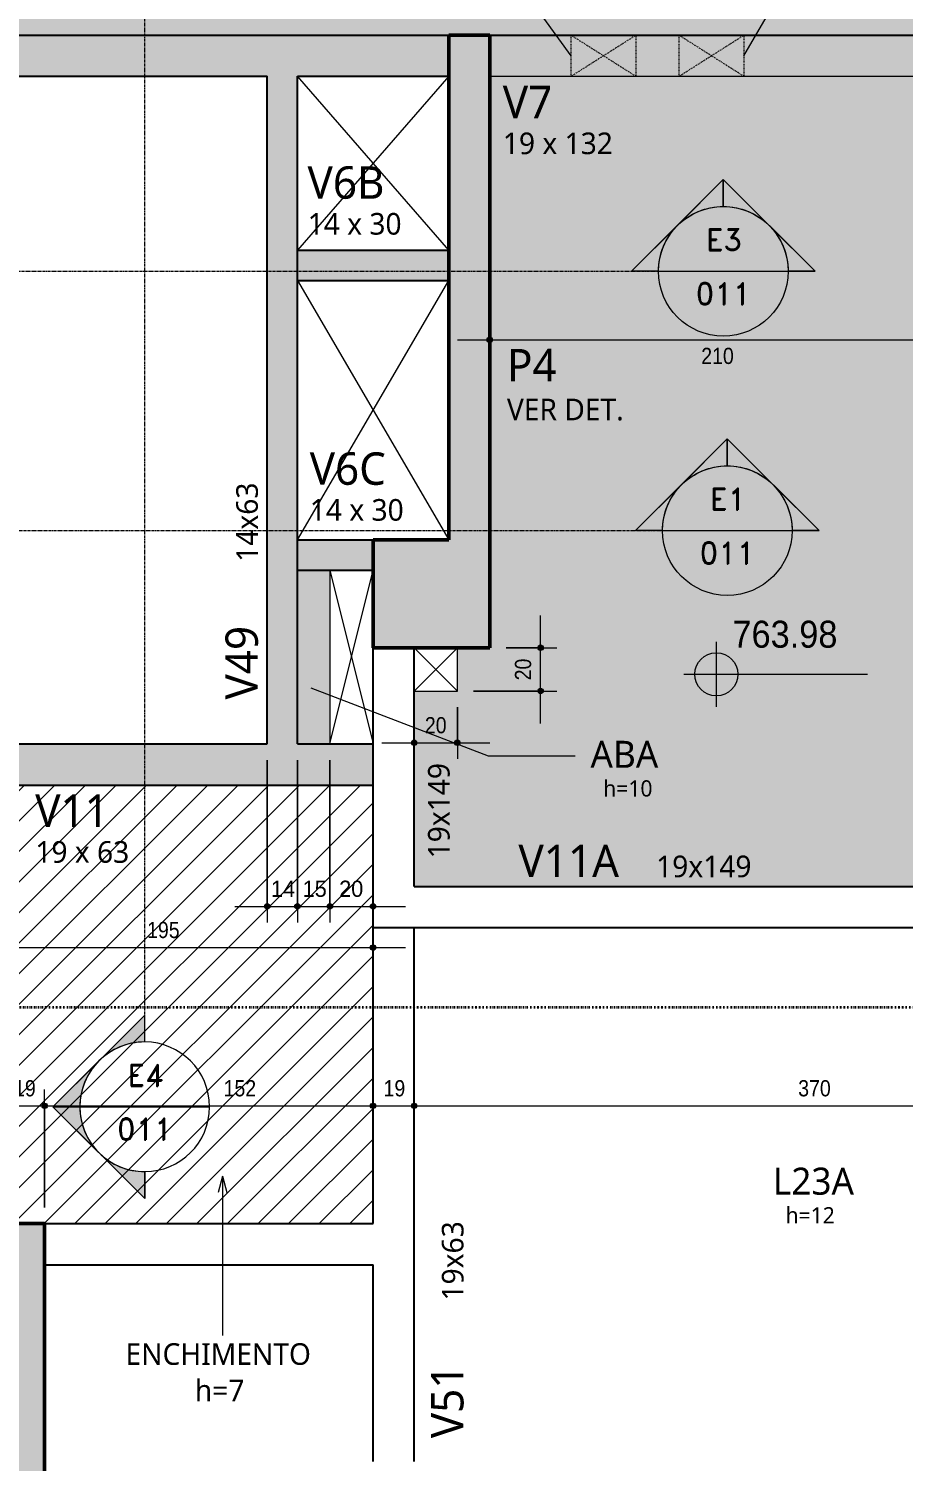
# Model space of a CAD drawing. Header units: centimetres. Extents: x -2136 to 34701, y -1430 to 84208.
# Drawn here: x 117 to 521, y 14 to 677 of the extents above; entities that cross this region are included whole.
import ezdxf

# ---------------------------------------------------------------- set-up
doc = ezdxf.new("R2010")
doc.units = ezdxf.units.CM
for name, pattern in [('Aligning Line', [0.635, 0.3175, -0.3175]), ('Centro de 6 mm', [1.32, 0.6, -0.24, 0.24, -0.24]), ('Dash dot', [1.5875, 0.635, -0.47625, 0, -0.47625]), ('Traço', [0.635, 0.3175, -0.3175])]:
    doc.linetypes.add(name, pattern=pattern)
for name, color, linetype, lineweight in [('A-ANNO-DIMS', 7, 'Continuous', 9), ('A-ANNO-DIMS-50', 7, 'Continuous', 9), ('A-DETL', 7, 'Continuous', 18), ('A-DETL-GENF', 7, 'Continuous', 18), ('A-FLOR', 7, 'Continuous', 18), ('A-FLOR-IDEN', 7, 'Continuous', 9), ('A-GENM', 7, 'Continuous', 18), ('A-GENM-HDLN', 7, 'Traço', 18), ('A-GENM-IDEN', 7, 'Continuous', 9), ('G-ANNO-DIMS', 7, 'Continuous', 9), ('G-ANNO-SYMB', 7, 'Continuous', 9), ('G-ANNO-TEXT', 7, 'Continuous', 9), ('S-BEAM', 7, 'Continuous', 18), ('S-BEAM-IDEN', 7, 'Continuous', 9), ('S-COLS', 7, 'Continuous', 18), ('S-COLS-IDEN', 7, 'Continuous', 9), ('S-GRID', 7, 'Continuous', 9)]:
    doc.layers.add(name, color=color, linetype=linetype, lineweight=lineweight)
doc.styles.add('Fira Sans', font='FiraSans-Regular.ttf', dxfattribs={"width": 0.95, "height": 12.5})
doc.styles.add('Fira Sans_2', font='FiraSans-Regular.ttf', dxfattribs={"width": 0.9, "height": 7.5})
doc.styles.add('Fira Sans_3', font='FiraSans-Regular.ttf', dxfattribs={"height": 7.5})
doc.styles.add('Gadugi', font='gadugi.ttf', dxfattribs={"height": 15})
doc.styles.add('Gadugi_1', font='gadugi.ttf', dxfattribs={"height": 10})
doc.styles.add('Gadugi_2', font='gadugi.ttf', dxfattribs={"height": 0.2})
doc.styles.add('Gadugi_3', font='gadugi.ttf', dxfattribs={"height": 7.5})
doc.styles.add('Gadugi_4', font='gadugi.ttf', dxfattribs={"height": 12.5})
doc.styles.add('RomanD', font='romand__.ttf', dxfattribs={"height": 10})
doc.dimstyles.new('PED_R80_1_5mm_ACIMA_As_DIR__R00', dxfattribs={"dimscale": 30.48, "dimtxt": 10.229846, "dimasz": 0.328084, "dimexe": 0.246063, "dimexo": 0.246063, "dimgap": 0.049213, "dimtad": 1, "dimdec": 1, "dimrnd": 0.5, "dimdsep": 46, "dimtxsty": 'Fira Sans_3', "dimblk1": 'DOTSMALL', "dimblk2": 'DOTSMALL', "dimsah": 1, "dimcen": 0.09, "dimdle": 0.492126, "dimazin": 0, "dimtfac": 1, "dimtdec": 4, "dimtix": 1, "dimtmove": 0, "dimatfit": 3, "dimfxl": 1, "dimtvp": 1, "dimtolj": 1, "dimtzin": 0, "dimarcsym": 2})
doc.dimstyles.new('PED_R80_1_5mm_ACIMA_As_ESQ__R00_2', dxfattribs={"dimscale": 30.48, "dimtxt": 10.229846, "dimasz": 0.328084, "dimexe": 0.246063, "dimexo": 0.246063, "dimgap": 0.049213, "dimtad": 1, "dimdec": 1, "dimrnd": 0.5, "dimdsep": 46, "dimtxsty": 'Fira Sans_2', "dimblk1": 'DOTSMALL', "dimblk2": 'DOTSMALL', "dimsah": 1, "dimcen": 0.09, "dimdle": 0.492126, "dimazin": 0, "dimtfac": 1, "dimtdec": 4, "dimtix": 1, "dimtmove": 2, "dimatfit": 3, "dimfxl": 1, "dimtvp": 1, "dimtolj": 1, "dimtzin": 0, "dimarcsym": 2})
doc.dimstyles.new('PED_R80_1_5mm_ACIMA_As_ESQ__R00_3', dxfattribs={"dimscale": 30.48, "dimtxt": 10.229846, "dimasz": 0.328084, "dimexe": 0.246063, "dimexo": 0.246063, "dimgap": 0.049213, "dimtad": 1, "dimdec": 1, "dimrnd": 0.5, "dimdsep": 46, "dimtxsty": 'Fira Sans_2', "dimblk1": 'DOTSMALL', "dimblk2": 'DOTSMALL', "dimsah": 1, "dimcen": 0.09, "dimdle": 0.492126, "dimazin": 0, "dimtfac": 1, "dimtdec": 4, "dimtix": 1, "dimtmove": 0, "dimatfit": 3, "dimfxl": 1, "dimtvp": 1, "dimtolj": 1, "dimtzin": 0, "dimarcsym": 2})
doc.dimstyles.new('PED_R80_1_5mm_ACIMA_As_ESQ__R00_4', dxfattribs={"dimscale": 30.48, "dimtxt": 10.229846, "dimasz": 0.328084, "dimexe": 0.246063, "dimexo": 0.246063, "dimgap": 0.049213, "dimtad": 1, "dimdec": 1, "dimrnd": 0.5, "dimdsep": 46, "dimtxsty": 'Fira Sans_2', "dimblk1": 'DOTSMALL', "dimblk2": 'DOTSMALL', "dimsah": 1, "dimcen": 0.09, "dimdle": 0.492126, "dimazin": 0, "dimtfac": 1, "dimtdec": 4, "dimtix": 1, "dimtmove": 0, "dimatfit": 3, "dimfxl": 1, "dimtvp": 1, "dimtolj": 1, "dimtzin": 0, "dimarcsym": 2})

# ---------------------------------------------------------------- blocks, each defined once
blk = doc.blocks.new('PED_FURO_RETANGULAR_R04_2020 _INSTÂNCIA_ - FURO RET-3734944-PL K 100 - FORMA DO 5º PAVIMENTO')
at = {"layer": 'A-GENM-HDLN'}
for p, q in [((-15, -9.5), (-15, 9.5)), ((-14.99, 9.5), (14.99, -9.5)), ((-14.99, -9.5), (14.99, 9.5)), ((15, 9.5), (15, -9.5))]:
    blk.add_line(p, q, dxfattribs=at)
blk = doc.blocks.new('PED_TAG_PILAR_R03 - PILAR VER DET_-2523782-PL K 100 - FORMA DO 5º PAVIMENTO')
at = {"layer": 'S-COLS-IDEN', "insert": (0.115, -0.625), "char_height": 0.2, "width": 1.37089, "attachment_point": 1, "style": 'Gadugi_2'}
blk.add_mtext('VER DET.', dxfattribs=at)
blk = doc.blocks.new('Elevações de ponto - M_Cota de elevação - Alvo preenchido-10609-PL K 100 - FORMA DO 5º PAVIMENTO')
at = {"layer": 'G-ANNO-DIMS'}
h = blk.add_hatch(color=256, dxfattribs=at)
edge = h.paths.add_edge_path(flags=0)
edge.add_line((0, 0), (-0.2, 0))
edge.add_arc((0, 0), 0.2, 90, 180, ccw=False)
edge.add_line((0, 0.2), (0, 0))
h = blk.add_hatch(color=256, dxfattribs=at)
edge = h.paths.add_edge_path(flags=0)
edge.add_line((0, 0), (0.2, 0))
edge.add_arc((0, 0), 0.2, 270, 360, ccw=False)
edge.add_line((0, -0.2), (0, 0))
for p, q in [((0, -0.3), (0, 0.3)), ((-0.3, 0), (1.4, 0))]:
    blk.add_line(p, q, dxfattribs=at)
blk.add_circle((0, 0), 0.2, dxfattribs=at)
blk = doc.blocks.new('Corte - M_Cabeça do corte - Preenchida-2060824-PL K 100 - FORMA DO 5º PAVIMENTO')
at = {"layer": 'G-ANNO-SYMB'}
h = blk.add_hatch(color=256, dxfattribs=at)
edge = h.paths.add_edge_path(flags=0)
edge.add_line((-0.6, 0.849), (-0.6, 0.6))
edge.add_arc((-0.6, 0), 0.6, 90, 135)
edge.add_line((-1.024, 0.424), (-0.6, 0.849))
h = blk.add_hatch(color=256, dxfattribs=at)
edge = h.paths.add_edge_path(flags=0)
edge.add_line((-0.6, 0.849), (-0.176, 0.424))
edge.add_arc((-0.6, 0), 0.6, 45, 90)
edge.add_line((-0.6, 0.6), (-0.6, 0.849))
h = blk.add_hatch(color=256, dxfattribs=at)
edge = h.paths.add_edge_path(flags=0)
edge.add_line((-1.449, 0), (-1.024, 0.424))
edge.add_arc((-0.6, 0), 0.6, 135, 180)
edge.add_line((-1.2, 0), (-1.449, 0))
h = blk.add_hatch(color=256, dxfattribs=at)
edge = h.paths.add_edge_path(flags=0)
edge.add_line((0.249, 0), (0, 0))
edge.add_arc((-0.6, 0), 0.6, 360, 405)
edge.add_line((-0.176, 0.424), (0.249, 0))
for p, q in [((-0.6, 0.849), (-1.449, 0)), ((-0.6, 0.849), (-1.024, 0.424)), ((-0.6, 0.849), (0.249, 0)), ((-0.6, 0.6), (-0.6, 0.849)), ((-0.6, 0.849), (-0.6, 0.6)), ((-0.176, 0.424), (-0.6, 0.849)), ((-1.024, 0.424), (-1.449, 0)), ((0.249, 0), (-0.176, 0.424)), ((-1.449, 0), (-1.2, 0)), ((0, 0), (0.249, 0)), ((-1.2, 0), (-1.449, 0)), ((0, 0), (0.249, 0))]:
    blk.add_line(p, q, dxfattribs=at)
for start, end in [(360, 180), (90, 135), (45, 90), (135, 180), (360, 45), (180, 360)]:
    blk.add_arc((-0.6, 0), 0.6, start, end, dxfattribs=at)
blk = doc.blocks.new('DIMBLOCK371-PL K 100 - FORMA DO 5º PAVIMENTO')
at = {"layer": 'A-ANNO-DIMS-50', "true_color": 0x000032}
h = blk.add_hatch(color=178, dxfattribs=at)
edge = h.paths.add_edge_path(flags=0)
edge.add_arc((105, 178.28), 1.25, 0, 360)
h = blk.add_hatch(color=178, dxfattribs=at)
edge = h.paths.add_edge_path(flags=0)
edge.add_arc((124, 178.28), 1.25, 0, 360)
at = {"layer": 'A-ANNO-DIMS-50', "color": 178, "true_color": 0x000032}
for p, q in [((105, 131.25), (105, 185.78)), ((124, 131.25), (124, 185.78)), ((105, 178.28), (124, 178.28)), ((105, 178.28), (105, 131.25)), ((124, 178.28), (124, 131.25))]:
    blk.add_line(p, q, dxfattribs=at)
for centre in [(105, 178.28), (124, 178.28)]:
    blk.add_circle(centre, 1.25, dxfattribs=at)
at = {"layer": 'A-ANNO-DIMS-50', "color": 0, "insert": (109.84, 190.16), "char_height": 7.5, "width": 11.1741, "attachment_point": 1, "line_spacing_factor": 1.049215, "style": 'Fira Sans_2'}
blk.add_mtext('19', dxfattribs=at)
blk = doc.blocks.new('_DotSmall')
at = {"color": 0, "linetype": 'ByBlock', "const_width": 0.5}
blk.add_lwpolyline([(-0.0625, 0, 1), (0.0625, 0, 1)], format="xyb", close=True, dxfattribs=at)
blk = doc.blocks.new('DIMBLOCK372-PL K 100 - FORMA DO 5º PAVIMENTO')
at = {"layer": 'A-ANNO-DIMS-50', "true_color": 0x000032}
h = blk.add_hatch(color=178, dxfattribs=at)
edge = h.paths.add_edge_path(flags=0)
edge.add_arc((124, 178.28), 1.25, 0, 360)
h = blk.add_hatch(color=178, dxfattribs=at)
edge = h.paths.add_edge_path(flags=0)
edge.add_arc((276, 178.28), 1.25, 0, 360)
at = {"layer": 'A-ANNO-DIMS-50', "color": 178, "true_color": 0x000032}
for p, q in [((124, 131.25), (124, 185.78)), ((276, 172.55), (276, 185.78)), ((124, 178.28), (276, 178.28)), ((124, 178.28), (124, 131.25)), ((276, 178.28), (276, 172.55))]:
    blk.add_line(p, q, dxfattribs=at)
for centre in [(124, 178.28), (276, 178.28)]:
    blk.add_circle(centre, 1.25, dxfattribs=at)
at = {"layer": 'A-ANNO-DIMS-50', "color": 0, "insert": (206.81, 190.16), "char_height": 7.5, "width": 16.5251, "attachment_point": 1, "line_spacing_factor": 1.049215, "style": 'Fira Sans_2'}
blk.add_mtext('152', dxfattribs=at)
blk = doc.blocks.new('DIMBLOCK373-PL K 100 - FORMA DO 5º PAVIMENTO')
at = {"layer": 'A-ANNO-DIMS-50', "true_color": 0x000032}
h = blk.add_hatch(color=178, dxfattribs=at)
edge = h.paths.add_edge_path(flags=0)
edge.add_arc((276, 178.28), 1.25, 0, 360)
h = blk.add_hatch(color=178, dxfattribs=at)
edge = h.paths.add_edge_path(flags=0)
edge.add_arc((295, 178.28), 1.25, 0, 360)
at = {"layer": 'A-ANNO-DIMS-50', "color": 178, "true_color": 0x000032}
for p, q in [((276, 172.55), (276, 185.78)), ((295, 172.55), (295, 185.78)), ((276, 178.28), (295, 178.28)), ((276, 178.28), (276, 172.55)), ((295, 178.28), (295, 172.55))]:
    blk.add_line(p, q, dxfattribs=at)
for centre in [(276, 178.28), (295, 178.28)]:
    blk.add_circle(centre, 1.25, dxfattribs=at)
at = {"layer": 'A-ANNO-DIMS-50', "color": 0, "insert": (280.84, 190.16), "char_height": 7.5, "width": 11.1741, "attachment_point": 1, "line_spacing_factor": 1.049215, "style": 'Fira Sans_2'}
blk.add_mtext('19', dxfattribs=at)
blk = doc.blocks.new('DIMBLOCK374-PL K 100 - FORMA DO 5º PAVIMENTO')
at = {"layer": 'A-ANNO-DIMS-50', "true_color": 0x000032}
h = blk.add_hatch(color=178, dxfattribs=at)
edge = h.paths.add_edge_path(flags=0)
edge.add_arc((295, 178.28), 1.25, 0, 360)
h = blk.add_hatch(color=178, dxfattribs=at)
edge = h.paths.add_edge_path(flags=0)
edge.add_arc((665, 178.28), 1.25, 0, 360)
at = {"layer": 'A-ANNO-DIMS-50', "color": 178, "true_color": 0x000032}
for p, q in [((295, 172.55), (295, 185.78)), ((665, 172.55), (665, 185.78)), ((295, 178.28), (665, 178.28)), ((295, 178.28), (295, 172.55)), ((665, 178.28), (665, 172.55))]:
    blk.add_line(p, q, dxfattribs=at)
for centre in [(295, 178.28), (665, 178.28)]:
    blk.add_circle(centre, 1.25, dxfattribs=at)
at = {"layer": 'A-ANNO-DIMS-50', "color": 0, "insert": (472.72, 190.16), "char_height": 7.5, "width": 17.4694, "attachment_point": 1, "line_spacing_factor": 1.049215, "style": 'Fira Sans_2'}
blk.add_mtext('370', dxfattribs=at)
blk = doc.blocks.new('DIMBLOCK399-PL K 100 - FORMA DO 5º PAVIMENTO')
at = {"layer": 'A-ANNO-DIMS-50', "true_color": 0x000032}
h = blk.add_hatch(color=178, dxfattribs=at)
edge = h.paths.add_edge_path(flags=0)
edge.add_arc((330, 532.76), 1.25, 0, 360)
h = blk.add_hatch(color=178, dxfattribs=at)
edge = h.paths.add_edge_path(flags=0)
edge.add_arc((540, 532.76), 1.25, 0, 360)
at = {"layer": 'A-ANNO-DIMS-50', "color": 178, "true_color": 0x000032}
for p, q in [((540, 586.25), (540, 525.26)), ((540, 532.76), (540, 586.25)), ((330, 527.02), (330, 540.26)), ((315, 532.76), (540, 532.76)), ((330, 532.76), (330, 527.02))]:
    blk.add_line(p, q, dxfattribs=at)
for centre in [(330, 532.76), (540, 532.76)]:
    blk.add_circle(centre, 1.25, dxfattribs=at)
at = {"layer": 'A-ANNO-DIMS-50', "color": 0, "insert": (427.85, 529.09), "char_height": 7.5, "width": 17.1547, "attachment_point": 1, "line_spacing_factor": 1.049215, "style": 'Fira Sans_2'}
blk.add_mtext('210', dxfattribs=at)
blk = doc.blocks.new('DIMBLOCK491-PL K 100 - FORMA DO 5º PAVIMENTO')
at = {"layer": 'A-ANNO-DIMS-50', "true_color": 0x000032}
h = blk.add_hatch(color=178, dxfattribs=at)
edge = h.paths.add_edge_path(flags=0)
edge.add_arc((353.5, 390.25), 1.25, 0, 360)
h = blk.add_hatch(color=178, dxfattribs=at)
edge = h.paths.add_edge_path(flags=0)
edge.add_arc((353.5, 370.23), 1.25, 0, 360)
at = {"layer": 'A-ANNO-DIMS-50', "color": 178, "true_color": 0x000032}
for p, q in [((353.5, 355.23), (353.5, 405.25)), ((337.5, 390.25), (361, 390.25)), ((353.5, 390.25), (337.5, 390.25)), ((322.49, 370.23), (361, 370.23)), ((353.5, 370.23), (322.49, 370.23))]:
    blk.add_line(p, q, dxfattribs=at)
for centre in [(353.5, 390.25), (353.5, 370.23)]:
    blk.add_circle(centre, 1.25, dxfattribs=at)
at = {"layer": 'A-ANNO-DIMS-50', "color": 0, "insert": (341.62, 375.19), "char_height": 7.5, "width": 12.1184, "attachment_point": 1, "rotation": 90, "line_spacing_factor": 1.049215, "style": 'Fira Sans_2'}
blk.add_mtext('20', dxfattribs=at)
blk = doc.blocks.new('DIMBLOCK492-PL K 100 - FORMA DO 5º PAVIMENTO')
at = {"layer": 'A-ANNO-DIMS-50', "true_color": 0x000032}
h = blk.add_hatch(color=178, dxfattribs=at)
edge = h.paths.add_edge_path(flags=0)
edge.add_arc((295, 346.29), 1.25, 0, 360)
h = blk.add_hatch(color=178, dxfattribs=at)
edge = h.paths.add_edge_path(flags=0)
edge.add_arc((314.99, 346.29), 1.25, 0, 360)
at = {"layer": 'A-ANNO-DIMS-50', "color": 178, "true_color": 0x000032}
for p, q in [((314.99, 362.73), (314.99, 338.79)), ((314.99, 346.29), (314.99, 362.73)), ((295, 340.56), (295, 353.79)), ((280, 346.29), (329.99, 346.29)), ((295, 346.29), (295, 340.56))]:
    blk.add_line(p, q, dxfattribs=at)
for centre in [(295, 346.29), (314.99, 346.29)]:
    blk.add_circle(centre, 1.25, dxfattribs=at)
at = {"layer": 'A-ANNO-DIMS-50', "color": 0, "insert": (299.95, 358.18), "char_height": 7.5, "width": 12.1184, "attachment_point": 1, "line_spacing_factor": 1.049215, "style": 'Fira Sans_2'}
blk.add_mtext('20', dxfattribs=at)
blk = doc.blocks.new('DIMBLOCK497-PL K 100 - FORMA DO 5º PAVIMENTO')
at = {"layer": 'A-ANNO-DIMS-50', "true_color": 0x000032}
h = blk.add_hatch(color=178, dxfattribs=at)
edge = h.paths.add_edge_path(flags=0)
edge.add_arc((80.96, 251.54), 1.25, 0, 360)
h = blk.add_hatch(color=178, dxfattribs=at)
edge = h.paths.add_edge_path(flags=0)
edge.add_arc((276, 251.54), 1.25, 0, 360)
at = {"layer": 'A-ANNO-DIMS-50', "color": 178, "true_color": 0x000032}
for p, q in [((80.96, 304.29), (80.96, 244.04)), ((80.96, 251.54), (80.96, 304.29)), ((276, 272.25), (276, 244.04)), ((276, 251.54), (276, 272.25)), ((80.96, 251.54), (291, 251.54))]:
    blk.add_line(p, q, dxfattribs=at)
for centre in [(80.96, 251.54), (276, 251.54)]:
    blk.add_circle(centre, 1.25, dxfattribs=at)
at = {"layer": 'A-ANNO-DIMS-50', "color": 0, "insert": (171.4, 263.42), "char_height": 7.5, "width": 16.9973, "attachment_point": 1, "line_spacing_factor": 1.049215, "style": 'Fira Sans_2'}
blk.add_mtext('195', dxfattribs=at)
blk = doc.blocks.new('DIMBLOCK596-PL K 100 - FORMA DO 5º PAVIMENTO')
at = {"layer": 'A-ANNO-DIMS-50', "true_color": 0x000032}
h = blk.add_hatch(color=178, dxfattribs=at)
edge = h.paths.add_edge_path(flags=0)
edge.add_arc((330, 695.07), 1.25, 0, 360)
h = blk.add_hatch(color=178, dxfattribs=at)
edge = h.paths.add_edge_path(flags=0)
edge.add_arc((382.61, 695.07), 1.25, 0, 360)
at = {"layer": 'A-ANNO-DIMS-50', "color": 178, "true_color": 0x000032}
for p, q in [((330, 681.25), (330, 702.57)), ((382.61, 681.25), (382.61, 702.57)), ((315, 695.07), (382.61, 695.07)), ((330, 695.07), (330, 681.25)), ((382.61, 695.07), (382.61, 681.25))]:
    blk.add_line(p, q, dxfattribs=at)
for centre in [(330, 695.07), (382.61, 695.07)]:
    blk.add_circle(centre, 1.25, dxfattribs=at)
at = {"layer": 'A-ANNO-DIMS-50', "color": 0, "insert": (347.91, 706.96), "char_height": 7.5, "width": 20.1449, "attachment_point": 1, "line_spacing_factor": 1.049215, "style": 'Fira Sans_2'}
blk.add_mtext('52.5', dxfattribs=at)
blk = doc.blocks.new('DIMBLOCK597-PL K 100 - FORMA DO 5º PAVIMENTO')
at = {"layer": 'A-ANNO-DIMS-50', "true_color": 0x000032}
h = blk.add_hatch(color=178, dxfattribs=at)
edge = h.paths.add_edge_path(flags=0)
edge.add_arc((382.61, 695.07), 1.25, 0, 360)
h = blk.add_hatch(color=178, dxfattribs=at)
edge = h.paths.add_edge_path(flags=0)
edge.add_arc((432.61, 695.07), 1.25, 0, 360)
at = {"layer": 'A-ANNO-DIMS-50', "color": 178, "true_color": 0x000032}
for p, q in [((382.61, 681.25), (382.61, 702.57)), ((432.61, 681.25), (432.61, 702.57)), ((382.61, 695.07), (447.61, 695.07)), ((382.61, 695.07), (382.61, 681.25)), ((432.61, 695.07), (432.61, 681.25))]:
    blk.add_line(p, q, dxfattribs=at)
for centre in [(382.61, 695.07), (432.61, 695.07)]:
    blk.add_circle(centre, 1.25, dxfattribs=at)
at = {"layer": 'A-ANNO-DIMS-50', "color": 0, "insert": (402.5, 706.96), "char_height": 7.5, "width": 12.2758, "attachment_point": 1, "line_spacing_factor": 1.049215, "style": 'Fira Sans_2'}
blk.add_mtext('50', dxfattribs=at)
blk = doc.blocks.new('DIMBLOCK608-PL K 100 - FORMA DO 5º PAVIMENTO')
at = {"layer": 'A-ANNO-DIMS-50'}
h = blk.add_hatch(color=256, dxfattribs=at)
edge = h.paths.add_edge_path(flags=0)
edge.add_arc((227, 270.6), 1.25, 0, 360)
h = blk.add_hatch(color=256, dxfattribs=at)
edge = h.paths.add_edge_path(flags=0)
edge.add_arc((241, 270.6), 1.25, 0, 360)
for p, q in [((227, 338.25), (227, 263.1)), ((227, 270.6), (227, 338.25)), ((241, 338.25), (241, 263.1)), ((241, 270.6), (241, 338.25)), ((212, 270.6), (241, 270.6))]:
    blk.add_line(p, q, dxfattribs=at)
for centre in [(227, 270.6), (241, 270.6)]:
    blk.add_circle(centre, 1.25, dxfattribs=at)
at = {"layer": 'A-ANNO-DIMS-50', "color": 0, "insert": (228.75, 282.49), "char_height": 7.5, "width": 12.5906, "attachment_point": 1, "line_spacing_factor": 1.049215, "style": 'Fira Sans_3'}
blk.add_mtext('14', dxfattribs=at)
blk = doc.blocks.new('DIMBLOCK609-PL K 100 - FORMA DO 5º PAVIMENTO')
at = {"layer": 'A-ANNO-DIMS-50'}
h = blk.add_hatch(color=256, dxfattribs=at)
edge = h.paths.add_edge_path(flags=0)
edge.add_arc((241, 270.6), 1.25, 0, 360)
h = blk.add_hatch(color=256, dxfattribs=at)
edge = h.paths.add_edge_path(flags=0)
edge.add_arc((256, 270.6), 1.25, 0, 360)
for p, q in [((241, 338.25), (241, 263.1)), ((241, 270.6), (241, 338.25)), ((256, 338.25), (256, 263.1)), ((256, 270.6), (256, 338.25)), ((241, 270.6), (256, 270.6))]:
    blk.add_line(p, q, dxfattribs=at)
for centre in [(241, 270.6), (256, 270.6)]:
    blk.add_circle(centre, 1.25, dxfattribs=at)
at = {"layer": 'A-ANNO-DIMS-50', "color": 0, "insert": (243.39, 282.49), "char_height": 7.5, "width": 12.2758, "attachment_point": 1, "line_spacing_factor": 1.049215, "style": 'Fira Sans_3'}
blk.add_mtext('15', dxfattribs=at)
blk = doc.blocks.new('DIMBLOCK610-PL K 100 - FORMA DO 5º PAVIMENTO')
at = {"layer": 'A-ANNO-DIMS-50'}
h = blk.add_hatch(color=256, dxfattribs=at)
edge = h.paths.add_edge_path(flags=0)
edge.add_arc((256, 270.6), 1.25, 0, 360)
h = blk.add_hatch(color=256, dxfattribs=at)
edge = h.paths.add_edge_path(flags=0)
edge.add_arc((276, 270.6), 1.25, 0, 360)
for p, q in [((256, 338.25), (256, 263.1)), ((256, 270.6), (256, 338.25)), ((276, 272.25), (276, 263.1)), ((276, 270.6), (276, 272.25)), ((256, 270.6), (291, 270.6))]:
    blk.add_line(p, q, dxfattribs=at)
for centre in [(256, 270.6), (276, 270.6)]:
    blk.add_circle(centre, 1.25, dxfattribs=at)
at = {"layer": 'A-ANNO-DIMS-50', "color": 0, "insert": (260.29, 282.49), "char_height": 7.5, "width": 13.6923, "attachment_point": 1, "line_spacing_factor": 1.049215, "style": 'Fira Sans_3'}
blk.add_mtext('20', dxfattribs=at)

msp = doc.modelspace()

# ---------------------------------------------------------------- hatches: boundary and pattern name
at = {"layer": 'A-DETL-GENF', "true_color": 0x48b948}
h = msp.add_hatch(dxfattribs=at)
h.set_pattern_fill('FP_3', color=95, style=0, pattern_type=2)
h.set_pattern_definition([(45, (0, 0), (-7.07107, 7.07107), [])])
h.paths.add_polyline_path([(276, 123.75), (276, 326.75), (105, 326.75), (105, 123.75)], flags=0)
at = {"layer": 'A-FLOR', "true_color": 0xfcd5b4}
h = msp.add_hatch(color=254, dxfattribs=at)
h.paths.add_polyline_path([(1076.55, 673.75), (1116.5, 673.75), (1116.5, 684.75), (1276.5, 684.75), (1276.5, 679.75), (1711.5, 679.75), (1711.5, 673.75), (1788.5, 673.75), (1788.5, 827.75), (1739.48, 827.75), (1739.19, 822.54), (1737.38, 811.51), (1734.37, 800.66), (1730.2, 790.2), (1724.92, 780.25), (1718.61, 770.93), (1711.31, 762.34), (1703.14, 754.6), (1693.94, 747.65), (1684.53, 741.98), (1674.31, 737.25), (1663.63, 733.66), (1652.64, 731.24), (1641.04, 730.02), (1630.18, 730.02), (1618.99, 731.24), (1607.99, 733.66), (1597.32, 737.25), (1587.1, 741.98), (1577.45, 747.79), (1568.48, 754.6), (1560.31, 762.34), (1553.02, 770.93), (1546.7, 780.25), (1541.42, 790.2), (1537.26, 800.66), (1534.24, 811.51), (1532.42, 822.62), (1532.14, 827.75), (-506.82, 827.75), (-513.31, 821.01), (-524.39, 811.3), (-536.25, 802.56), (-548.81, 794.86), (-561.98, 788.25), (-575.66, 782.77), (-589.76, 778.47), (-604.16, 775.38), (-618.78, 773.52), (-633.5, 772.91), (-648.22, 773.54), (-662.84, 775.41), (-677.24, 778.51), (-691.33, 782.83), (-705, 788.31), (-718.56, 795.18), (-730.72, 802.65), (-742.57, 811.4), (-753.65, 821.12), (-760.02, 827.75), (-1787.5, 827.75), (-1787.5, 673.75), (-1662, 673.75), (-1662, 679.75), (-1383.5, 679.75), (-1383.5, 684.75), (-1115.5, 684.75), (-1115.5, 673.75), (962.5, 673.75)], flags=0)
h.paths.add_polyline_path([(1630.58, 744.02), (1641.44, 744.06), (1651.44, 745.23), (1661.62, 747.65), (1671.46, 751.23), (1680.81, 755.92), (1689.56, 761.67), (1697.57, 768.4), (1704.76, 776.01), (1711.01, 784.41), (1716.24, 793.47), (1720.38, 803.08), (1723.39, 813.11), (1725.2, 823.42), (1725.46, 827.75), (1546.17, 827.75), (1546.42, 823.42), (1548.24, 813.11), (1551.4, 802.71), (1555.38, 793.47), (1560.62, 784.41), (1566.87, 776.01), (1574.13, 768.34), (1582.07, 761.67), (1590.81, 755.92), (1600.16, 751.23), (1610, 747.65), (1620.18, 745.23), (1630.18, 744.06)], flags=0)
h.paths.add_polyline_path([(-633.42, 786.91), (-619.47, 787.51), (-605.63, 789.34), (-592.01, 792.36), (-578.7, 796.55), (-565.8, 801.9), (-553.42, 808.34), (-541.5, 815.95), (-530.57, 824.34), (-526.85, 827.75), (-739.93, 827.69), (-736.26, 824.34), (-725.19, 815.84), (-713.42, 808.34), (-701.04, 801.9), (-688.14, 796.55), (-674.83, 792.36), (-661.2, 789.34), (-647.36, 787.51), (-633.5, 786.91)], flags=0)
at = {"layer": 'A-FLOR', "true_color": 0xb4bee6}
h = msp.add_hatch(color=9, dxfattribs=at)
h.paths.add_polyline_path([(871.39, 279.75), (1116.5, 279.75), (1116.5, 654.75), (665, 654.75), (665, 593.75), (540, 593.75), (540, 654.75), (330, 654.75), (330, 390.25), (314.99, 390.25), (314.99, 370.23), (295, 370.23), (295, 279.75), (461.08, 279.75)], flags=0)
h.paths.add_polyline_path([(582.94, 410.27), (557.94, 410.27), (557.94, 418.27), (582.94, 418.27)], flags=0)
at = {"layer": 'A-FLOR', "true_color": 0xa7d7e1}
msp.add_hatch(color=9, dxfattribs=at).paths.add_polyline_path([(256, 345.75), (256, 426.25), (241, 426.25), (241, 345.75)], flags=0)
at = {"layer": 'S-BEAM', "true_color": 0xa7d7e1}
for points in [[(311, 654.75), (311, 673.75), (-60, 673.75), (-60, 654.75), (241, 654.75)], [(227, 345.75), (241, 345.75), (241, 654.75), (227, 654.75), (227, 585.35)], [(265.4, 560.25), (311, 560.25), (311, 574.25), (241, 574.25), (241, 560.25)], [(276, 426.25), (276, 440.25), (241, 440.25), (241, 426.25)], [(-60, 326.75), (276, 326.75), (276, 345.75), (-60, 345.75)]]:
    msp.add_hatch(color=9, dxfattribs=at).paths.add_polyline_path(points, flags=0)
at = {"layer": 'S-BEAM', "true_color": 0xfcd5b4}
msp.add_hatch(color=254, dxfattribs=at).paths.add_polyline_path([(665, 654.75), (862.5, 654.75), (862.5, 673.75), (330, 673.75), (330, 654.75), (540, 654.75)], flags=0)
at = {"layer": 'S-COLS', "true_color": 0x808080}
for points in [[(330, 390.25), (330, 673.75), (311, 673.75), (311, 440.25), (276, 440.25), (276, 390.25)], [(50.77, -124.25), (124, -124.25), (124, 123.75), (105, 123.75), (105, -105.25), (-105, -105.25), (-105, 123.75), (-124, 123.75), (-124, -124.25)]]:
    msp.add_hatch(color=8, dxfattribs=at).paths.add_polyline_path(points, flags=0)

# ---------------------------------------------------------------- linework, layer by layer
at = {"lineweight": 18}
for p, q in [((314.99, 390.25), (295, 370.23)), ((295, 390.25), (314.99, 370.23))]:
    msp.add_line(p, q, dxfattribs=at)
at = {"layer": 'A-DETL'}
for p, q in [((311, 574.25), (241, 654.75)), ((311, 654.75), (241, 574.25)), ((241, 560.25), (311, 440.25)), ((241, 440.25), (311, 560.25)), ((256, 426.25), (276, 345.75)), ((256, 345.75), (276, 426.25)), ((329.45, 340.05), (247.29, 371.59)), ((369.45, 340.05), (329.45, 340.05))]:
    msp.add_line(p, q, dxfattribs=at)
at = {"layer": 'A-DETL', "linetype": 'Aligning Line'}
for p, q in [((276, 326.75), (105, 326.75)), ((276, 123.75), (276, 326.75)), ((105, 123.75), (276, 123.75))]:
    msp.add_line(p, q, dxfattribs=at)
at = {"layer": 'A-FLOR'}
for p, q in [((330, 654.75), (540, 654.75)), ((256, 426.25), (256, 345.75)), ((314.99, 370.23), (314.99, 390.25)), ((295, 279.75), (295, 370.23)), ((295, 370.23), (314.99, 370.23)), ((1116.5, 279.75), (295, 279.75))]:
    msp.add_line(p, q, dxfattribs=at)
at = {"layer": 'A-GENM-IDEN'}
for p, q in [((367.61, 664.25), (322.99, 725.97)), ((447.61, 664.25), (478.74, 718.06))]:
    msp.add_line(p, q, dxfattribs=at)
at = {"layer": 'G-ANNO-SYMB', "linetype": 'Centro de 6 mm'}
for p, q in [((170.3, 207.82), (170.3, 719.48)), ((-369.05, 564.47), (408.07, 564.47)), ((-367.6, 444.47), (409.9, 444.47))]:
    msp.add_line(p, q, dxfattribs=at)
at = {"layer": 'G-ANNO-SYMB'}
for p, q in [((408.07, 564.47), (468.07, 564.47)), ((409.9, 444.47), (469.9, 444.47)), ((140.3, 177.82), (200.3, 177.82))]:
    msp.add_line(p, q, dxfattribs=at)
at = {"layer": 'G-ANNO-TEXT'}
for q in [(204.22, 138.23), (208.24, 138.23), (206.23, 71.97)]:
    msp.add_line((206.23, 145.73), q, dxfattribs=at)
at = {"layer": 'S-BEAM', "lineweight": 25}
for p, q in [((-60, 673.75), (311, 673.75)), ((330, 673.75), (862.5, 673.75)), ((-60, 654.75), (227, 654.75)), ((227, 345.75), (227, 654.75)), ((241, 345.75), (241, 654.75)), ((241, 654.75), (311, 654.75)), ((241, 574.25), (311, 574.25)), ((241, 560.25), (311, 560.25)), ((241, 440.25), (276, 440.25)), ((241, 426.25), (276, 426.25)), ((276, 326.75), (276, 390.25)), ((295, 279.75), (295, 390.25)), ((-60, 345.75), (227, 345.75)), ((241, 345.75), (276, 345.75)), ((105, 326.75), (276, 326.75)), ((276, 279.75), (276, 326.75)), ((276, 260.75), (276, 279.75)), ((295, 279.75), (1116.5, 279.75)), ((276, 123.75), (276, 260.75)), ((276, 260.75), (1116.5, 260.75)), ((295, 13.75), (295, 260.75)), ((124, 123.75), (276, 123.75)), ((124, 104.75), (276, 104.75)), ((276, 13.75), (276, 104.75))]:
    msp.add_line(p, q, dxfattribs=at)
at = {"layer": 'S-COLS', "lineweight": 50}
for p, q in [((311, 440.25), (311, 673.75)), ((311, 673.75), (330, 673.75)), ((330, 673.75), (330, 390.25)), ((276, 390.25), (276, 440.25)), ((276, 440.25), (311, 440.25)), ((330, 390.25), (276, 390.25)), ((105, 123.75), (124, 123.75)), ((124, 123.75), (124, -124.25))]:
    msp.add_line(p, q, dxfattribs=at)
at = {"layer": 'S-GRID', "color": 114, "linetype": 'Dash dot', "lineweight": 35, "true_color": 0x00b050}
msp.add_line((1962.5, 223.75), (-2070.84, 223.75), dxfattribs=at)

# ---------------------------------------------------------------- block references
at = {"layer": 'A-GENM', "linetype": 'Traço'}
for p in [(382.61, 664.25), (432.61, 664.25)]:
    msp.add_blockref('PED_FURO_RETANGULAR_R04_2020 _INSTÂNCIA_ - FURO RET-3734944-PL K 100 - FORMA DO 5º PAVIMENTO', p, dxfattribs=at)
at = {"layer": 'G-ANNO-DIMS', "xscale": 49.99999999999998, "yscale": 49.99999999999998, "zscale": 49.99999999999998}
msp.add_blockref('Elevações de ponto - M_Cota de elevação - Alvo preenchido-10609-PL K 100 - FORMA DO 5º PAVIMENTO', (434.84, 377.98), dxfattribs=at)
at = {"layer": 'G-ANNO-SYMB', "extrusion": (0, 0, -1), "xscale": 49.99999999999998, "yscale": 49.99999999999998, "zscale": 49.99999999999998}
for p in [(-408.07, 564.47), (-409.9, 444.47)]:
    msp.add_blockref('Corte - M_Cabeça do corte - Preenchida-2060824-PL K 100 - FORMA DO 5º PAVIMENTO', p, dxfattribs=at)
at = {"layer": 'G-ANNO-SYMB', "xscale": 49.99999999999998, "yscale": 49.99999999999998, "zscale": 49.99999999999998, "rotation": 90}
msp.add_blockref('Corte - M_Cabeça do corte - Preenchida-2060824-PL K 100 - FORMA DO 5º PAVIMENTO', (170.3, 207.82), dxfattribs=at)
at = {"layer": 'S-COLS-IDEN', "xscale": 49.99999999999998, "yscale": 49.99999999999998, "zscale": 49.99999999999998}
msp.add_blockref('PED_TAG_PILAR_R03 - PILAR VER DET_-2523782-PL K 100 - FORMA DO 5º PAVIMENTO', (332.19, 536.78), dxfattribs=at)

# ---------------------------------------------------------------- texts
at = {"layer": 'A-FLOR-IDEN', "attachment_point": 1}
for s, insert, char_height, width, style in [('ABA', (376.59, 347.21), 12.5, 39.2827, 'Gadugi_4'), ('h=10', (382.49, 328.92), 7.5, 29.6624, 'Gadugi_3'), ('L23A', (460.98, 149.67), 12.5, 46.8987, 'Gadugi_4'), ('h=12', (466.87, 131.38), 7.5, 29.6624, 'Gadugi_3')]:
    msp.add_mtext(s, dxfattribs=dict(at, insert=insert, char_height=char_height, width=width, style=style))
at = {"layer": 'G-ANNO-DIMS', "insert": (442.3, 402.79), "char_height": 12.5, "width": 58.3072, "attachment_point": 1, "line_spacing_factor": 1.049215, "style": 'Fira Sans'}
msp.add_mtext('763.98', dxfattribs=at)
at = {"layer": 'G-ANNO-SYMB', "char_height": 10, "attachment_point": 1, "style": 'RomanD'}
for s, insert, width in [('E3', (430.03, 584.09), 22.0464), ('011', (425.26, 559.14), 33.6709), ('E1', (431.87, 464.09), 22.0464), ('011', (427.09, 439.14), 33.6709), ('E4', (162.26, 197.45), 22.0464), ('011', (157.48, 172.5), 33.6709)]:
    msp.add_mtext(s, dxfattribs=dict(at, insert=insert, width=width))
at = {"layer": 'G-ANNO-TEXT', "char_height": 10, "attachment_point": 1, "style": 'Gadugi_1'}
for s, insert, width in [('ENCHIMENTO ', (161.41, 68.41), 110.6329), ('h=7', (193.49, 51.55), 30.4641)]:
    msp.add_mtext(s, dxfattribs=dict(at, insert=insert, width=width))
at = {"layer": 'S-BEAM-IDEN', "attachment_point": 1}
for s, insert, char_height, width, style in [('V7', (335.99, 650.32), 15, 30.0633, 'Gadugi'), ('19 x 132', (336.04, 628.71), 10, 63.7342, 'Gadugi_1'), ('V6B', (245.65, 613.07), 15, 44.8945, 'Gadugi'), ('14 x 30', (245.7, 591.46), 10, 54.5147, 'Gadugi_1'), ('V6C', (246.65, 480.68), 15, 46.097, 'Gadugi'), ('14 x 30', (246.7, 459.07), 10, 54.5147, 'Gadugi_1'), ('V11', (119.62, 322.37), 15, 44.0928, 'Gadugi'), ('19 x 63', (119.67, 300.76), 10, 54.5147, 'Gadugi_1'), ('V11A', (343.26, 299.1), 15, 60.5274, 'Gadugi'), ('19x149', (406.96, 294.09), 10, 54.1139, 'Gadugi_1')]:
    msp.add_mtext(s, dxfattribs=dict(at, insert=insert, char_height=char_height, width=width, style=style))
at = {"layer": 'S-BEAM-IDEN', "attachment_point": 1, "rotation": 90}
for s, insert, char_height, width, style in [('14x63', (212.66, 430.02), 10, 44.8945, 'Gadugi_1'), ('V49', (207.65, 366.31), 15, 44.0928, 'Gadugi'), ('19x149', (301.39, 292.79), 10, 54.1139, 'Gadugi_1'), ('19x63', (307.81, 88.17), 10, 44.8945, 'Gadugi_1'), ('V51', (302.81, 24.47), 15, 44.0928, 'Gadugi')]:
    msp.add_mtext(s, dxfattribs=dict(at, insert=insert, char_height=char_height, width=width, style=style))
at = {"layer": 'S-COLS-IDEN', "insert": (337.94, 528.54), "char_height": 15, "width": 28.4599, "attachment_point": 1, "style": 'Gadugi'}
msp.add_mtext('P4', dxfattribs=at)

# ---------------------------------------------------------------- dimensions: what is measured, and where the dimension line sits
at = {"layer": 'A-ANNO-DIMS', "color": 178, "true_color": 0x000032}
for base, p1, p2, dimstyle, override, picture, middle in [((382.61, 695.07), (330, 673.75), (382.61, 673.75), 'PED_R80_1_5mm_ACIMA_As_ESQ__R00_4', {"dimpost": '<>', "dimfxl": 52.613687}, 'DIMBLOCK596-PL K 100 - FORMA DO 5º PAVIMENTO', (356.31, 700.39)), ((432.61, 695.07), (382.61, 673.75), (432.61, 673.75), 'PED_R80_1_5mm_ACIMA_As_ESQ__R00_4', {"dimpost": '<>', "dimfxl": 50}, 'DIMBLOCK597-PL K 100 - FORMA DO 5º PAVIMENTO', (407.61, 700.39)), ((314.99, 346.29), (295, 348.06), (314.99, 370.23), 'PED_R80_1_5mm_ACIMA_As_ESQ__R00_3', {"dimpost": '<>', "dimfxl": 29.856207}, 'DIMBLOCK492-PL K 100 - FORMA DO 5º PAVIMENTO', (305, 351.61)), ((276, 251.54), (80.96, 311.79), (276, 279.75), 'PED_R80_1_5mm_ACIMA_As_ESQ__R00_3', {"dimpost": '<>', "dimfxl": 197.655828}, 'DIMBLOCK497-PL K 100 - FORMA DO 5º PAVIMENTO', (178.48, 256.91)), ((124, 178.28), (105, 123.75), (124, 123.75), 'PED_R80_1_5mm_ACIMA_As_ESQ__R00_3', {"dimpost": '<>', "dimfxl": 19}, 'DIMBLOCK371-PL K 100 - FORMA DO 5º PAVIMENTO', (114.5, 183.65)), ((295, 178.28), (276, 180.05), (295, 180.05), 'PED_R80_1_5mm_ACIMA_As_ESQ__R00_3', {"dimpost": '<>', "dimfxl": 19}, 'DIMBLOCK373-PL K 100 - FORMA DO 5º PAVIMENTO', (285.5, 183.65)), ((665, 178.28), (295, 180.05), (665, 180.05), 'PED_R80_1_5mm_ACIMA_As_ESQ__R00_3', {"dimpost": '<>', "dimfxl": 370}, 'DIMBLOCK374-PL K 100 - FORMA DO 5º PAVIMENTO', (480, 183.59))]:
    dim = msp.add_linear_dim(base=base, p1=p1, p2=p2, dimstyle=dimstyle, override=override, dxfattribs=at)
    dim.commit()
    dim.dimension.update_dxf_attribs({"geometry": picture, "text_midpoint": middle})
for base, p1, p2, override, picture, middle in [((540, 532.76), (330, 534.52), (540, 593.75), {"dimpost": '<>', "dimfxl": 218.193295}, 'DIMBLOCK399-PL K 100 - FORMA DO 5º PAVIMENTO', (436.43, 524.09)), ((276, 178.28), (124, 123.75), (276, 180.05), {"dimpost": '<>', "dimfxl": 162.090046}, 'DIMBLOCK372-PL K 100 - FORMA DO 5º PAVIMENTO', (215.08, 185.16))]:
    dim = msp.add_linear_dim(base=base, p1=p1, p2=p2, dimstyle='PED_R80_1_5mm_ACIMA_As_ESQ__R00_2', override=override, dxfattribs=at)
    dim.commit()
    dim.dimension.update_dxf_attribs({"geometry": picture, "text_midpoint": middle, "dimtype": 160})
dim = msp.add_linear_dim(base=(353.5, 390.25), p1=(314.99, 370.23), p2=(330, 390.25), angle=90, dimstyle='PED_R80_1_5mm_ACIMA_As_ESQ__R00_3', override={"dimpost": '<>', "dimfxl": 25.018653}, dxfattribs=at)
dim.commit()
dim.dimension.update_dxf_attribs({"geometry": 'DIMBLOCK491-PL K 100 - FORMA DO 5º PAVIMENTO', "text_midpoint": (348.19, 380.24)})
at = {"layer": 'A-ANNO-DIMS'}
for base, p1, p2, override, picture, middle in [((241, 270.6), (227, 345.75), (241, 345.75), {"dimpost": '<>', "dimfxl": 14}, 'DIMBLOCK608-PL K 100 - FORMA DO 5º PAVIMENTO', (234, 275.85)), ((256, 270.6), (241, 345.75), (256, 345.75), {"dimpost": '<>', "dimfxl": 15}, 'DIMBLOCK609-PL K 100 - FORMA DO 5º PAVIMENTO', (248.5, 275.92)), ((276, 270.6), (256, 345.75), (276, 279.75), {"dimpost": '<>', "dimfxl": 68.963762}, 'DIMBLOCK610-PL K 100 - FORMA DO 5º PAVIMENTO', (266, 275.92))]:
    dim = msp.add_linear_dim(base=base, p1=p1, p2=p2, dimstyle='PED_R80_1_5mm_ACIMA_As_DIR__R00', override=override, dxfattribs=at)
    dim.commit()
    dim.dimension.update_dxf_attribs({"geometry": picture, "text_midpoint": middle})

doc.saveas('drawing.dxf')
